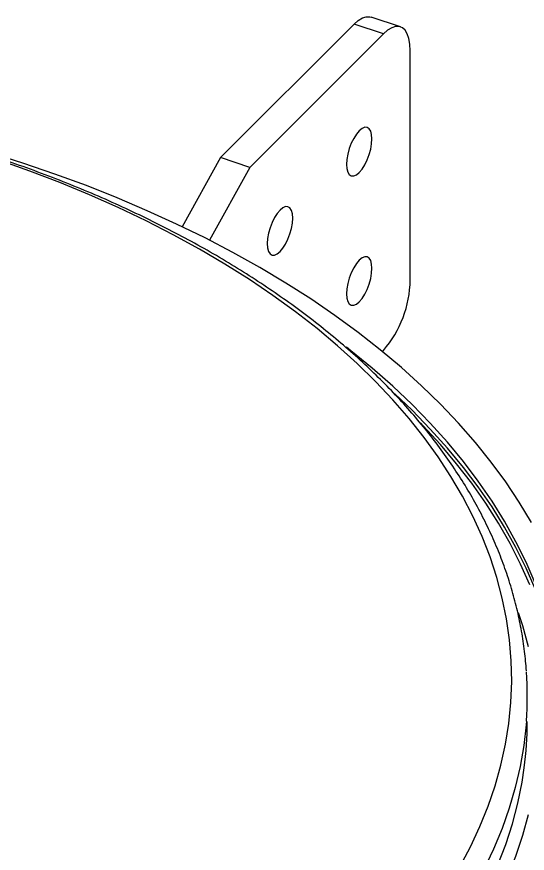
# Model space of a CAD drawing. Header units: millimetres. Extents: x 118006 to 124636, y -130611 to -125922.
# Drawn here: x 122645 to 122759.7, y -128677.4 to -128489.6 of the extents above; entities that cross this region are included whole.
import ezdxf

# ---------------------------------------------------------------- set-up
doc = ezdxf.new("R2010")
doc.units = ezdxf.units.MM
doc.header["$LTSCALE"] = 13
doc.layers.add('几何体', color=7, linetype='Continuous')

msp = doc.modelspace()

# ---------------------------------------------------------------- linework, layer by layer
at = {"layer": '几何体'}
for p, q in [((122720.77, -128491.22), (122690.77, -128521.21)), ((122727.36, -128493.41), (122720.77, -128491.22)), ((122731.15, -128491.82), (122724.57, -128489.63)), ((122727.36, -128493.41), (122697.36, -128523.41)), ((122733.36, -128548.69), (122733.36, -128497.21)), ((122690.77, -128521.21), (122682.16, -128536.72)), ((122697.36, -128523.41), (122690.77, -128521.21)), ((122697.36, -128523.41), (122688.28, -128539.74)), ((122727.11, -128564.73), (122727.36, -128564.49))]:
    msp.add_line(p, q, dxfattribs=at)
at = {"layer": '几何体', "flags": 128}
for points in [[(122720.77, -128491.22), (122721.71, -128490.4), (122722.63, -128489.84), (122723.5, -128489.56), (122724.3, -128489.56), (122724.57, -128489.63)], [(122733.36, -128497.21), (122733.28, -128495.75), (122733.06, -128494.48), (122732.7, -128493.42), (122732.21, -128492.6), (122731.6, -128492.04), (122730.88, -128491.76), (122730.08, -128491.76), (122729.21, -128492.04), (122728.29, -128492.59), (122727.36, -128493.41)], [(122724.78, -128516.99), (122724.7, -128516.03), (122724.49, -128515.25), (122724.15, -128514.71), (122723.7, -128514.42), (122723.16, -128514.4), (122722.55, -128514.66), (122721.92, -128515.18), (122721.28, -128515.94), (122720.67, -128516.89), (122720.13, -128517.98), (122719.68, -128519.18), (122719.34, -128520.4), (122719.13, -128521.6), (122719.06, -128522.71), (122719.13, -128523.68), (122719.34, -128524.46), (122719.68, -128525), (122720.13, -128525.29), (122720.67, -128525.3), (122721.28, -128525.04), (122721.92, -128524.52), (122722.55, -128523.77), (122723.16, -128522.82), (122723.7, -128521.72), (122724.15, -128520.53), (122724.49, -128519.3), (122724.7, -128518.1), (122724.78, -128516.99)], [(122760.63, -128603.13), (122757.87, -128598.55), (122754.85, -128594.03), (122751.57, -128589.57), (122748.03, -128585.18), (122744.24, -128580.85), (122740.2, -128576.6), (122735.92, -128572.43), (122731.4, -128568.35), (122726.65, -128564.35), (122721.67, -128560.45), (122716.46, -128556.65), (122711.04, -128552.95), (122705.41, -128549.36), (122699.57, -128545.87), (122693.54, -128542.5), (122687.31, -128539.25), (122680.9, -128536.12), (122674.31, -128533.12), (122667.56, -128530.24), (122660.64, -128527.5), (122653.56, -128524.89), (122646.34, -128522.42), (122638.98, -128520.09)], [(122744.49, -128680.46), (122746.89, -128675.97), (122749.02, -128671.44), (122750.88, -128666.86), (122752.46, -128662.25), (122753.76, -128657.61), (122754.78, -128652.95), (122755.52, -128648.27), (122755.98, -128643.58), (122756.16, -128638.88), (122756.05, -128634.18), (122755.66, -128629.49), (122754.99, -128624.81), (122754.04, -128620.14), (122752.81, -128615.5), (122751.3, -128610.88), (122749.51, -128606.29), (122747.45, -128601.75), (122745.12, -128597.25), (122742.52, -128592.79), (122739.65, -128588.4), (122736.52, -128584.06), (122733.13, -128579.79), (122729.48, -128575.59), (122725.58, -128571.46), (122721.44, -128567.41), (122717.06, -128563.45), (122712.44, -128559.58), (122707.6, -128555.81), (122702.53, -128552.13), (122697.24, -128548.56), (122691.74, -128545.1), (122686.03, -128541.75), (122680.13, -128538.51), (122674.03, -128535.4), (122667.76, -128532.41), (122661.3, -128529.54), (122654.68, -128526.81), (122647.9, -128524.21), (122640.96, -128521.75)], [(122706.98, -128534.79), (122706.9, -128533.82), (122706.69, -128533.05), (122706.35, -128532.5), (122705.9, -128532.22), (122705.36, -128532.2), (122704.75, -128532.46), (122704.12, -128532.98), (122703.48, -128533.73), (122702.87, -128534.68), (122702.33, -128535.78), (122701.88, -128536.98), (122701.54, -128538.2), (122701.33, -128539.4), (122701.26, -128540.51), (122701.33, -128541.48), (122701.54, -128542.25), (122701.88, -128542.8), (122702.33, -128543.09), (122702.87, -128543.1), (122703.48, -128542.84), (122704.12, -128542.32), (122704.75, -128541.57), (122705.36, -128540.62), (122705.9, -128539.52), (122706.35, -128538.33), (122706.69, -128537.1), (122706.9, -128535.9), (122706.98, -128534.79)], [(122724.78, -128546.06), (122724.7, -128545.1), (122724.49, -128544.32), (122724.15, -128543.77), (122723.7, -128543.49), (122723.16, -128543.47), (122722.55, -128543.73), (122721.92, -128544.25), (122721.28, -128545.01), (122720.67, -128545.96), (122720.13, -128547.05), (122719.68, -128548.25), (122719.34, -128549.47), (122719.13, -128550.67), (122719.06, -128551.78), (122719.13, -128552.75), (122719.34, -128553.53), (122719.68, -128554.07), (122720.13, -128554.36), (122720.67, -128554.37), (122721.28, -128554.11), (122721.92, -128553.59), (122722.55, -128552.84), (122723.16, -128551.89), (122723.7, -128550.79), (122724.15, -128549.6), (122724.49, -128548.37), (122724.7, -128547.17), (122724.78, -128546.06)], [(122761.41, -128616.76), (122759.4, -128612.08), (122757.12, -128607.45), (122754.57, -128602.87), (122751.76, -128598.34), (122748.67, -128593.86), (122745.33, -128589.45), (122741.73, -128585.11), (122737.88, -128580.84), (122733.78, -128576.65), (122729.43, -128572.54), (122724.85, -128568.52), (122720.03, -128564.59), (122719.02, -128563.8)], [(122767.66, -128649.23), (122767.6, -128646.68), (122767.27, -128641.87), (122766.66, -128637.07), (122765.77, -128632.28), (122764.59, -128627.51), (122763.14, -128622.77), (122761.41, -128618.06), (122759.4, -128613.39), (122757.12, -128608.76), (122754.57, -128604.17), (122751.76, -128599.64), (122748.67, -128595.17), (122745.33, -128590.76), (122741.73, -128586.42), (122737.88, -128582.15), (122733.78, -128577.95), (122729.88, -128574.25)], [(122760.21, -128617.13), (122758.15, -128612.47), (122755.81, -128607.86), (122753.2, -128603.29), (122750.33, -128598.78), (122747.19, -128594.33), (122743.79, -128589.94), (122740.14, -128585.62), (122736.23, -128581.37), (122735.73, -128580.85)], [(122757.64, -128623.38), (122758.57, -128626.3), (122759.83, -128630.98)], [(122759.46, -128647.75), (122759.4, -128648.55), (122758.87, -128653.26), (122758.07, -128657.96), (122756.98, -128662.63), (122755.62, -128667.28), (122753.99, -128671.9), (122752.07, -128676.49), (122749.89, -128681.04)], [(122689.96, -128745.07), (122695.63, -128741.68), (122701.11, -128738.18), (122706.37, -128734.57), (122711.41, -128730.86), (122716.23, -128727.05), (122720.82, -128723.15), (122725.18, -128719.16), (122729.29, -128715.08), (122733.16, -128710.93), (122736.79, -128706.7), (122740.15, -128702.4), (122743.27, -128698.04), (122746.12, -128693.62), (122748.7, -128689.14), (122751.02, -128684.62), (122753.06, -128680.05), (122754.84, -128675.45), (122756.34, -128670.81), (122757.56, -128666.15), (122758.51, -128661.46), (122758.99, -128658.23)], [(122759.83, -128668.78), (122758.57, -128673.46), (122757.04, -128678.12), (122755.23, -128682.74), (122753.15, -128687.32), (122750.8, -128691.87), (122748.18, -128696.36), (122745.3, -128700.79), (122742.16, -128705.17), (122738.76, -128709.49), (122735.11, -128713.73), (122731.21, -128717.9), (122727.07, -128721.99), (122722.68, -128726), (122718.06, -128729.91), (122713.22, -128733.74), (122708.15, -128737.46), (122702.86, -128741.09), (122697.36, -128744.61), (122691.65, -128748.01)]]:
    msp.add_lwpolyline(points, dxfattribs=at)
at = {"layer": '几何体'}
for centre, radius, start, end in [((122708.71, -128548.37), 24.65, 319.1539, 359.2527), ((122680.27, -128642.07), 79.39, 355.9008, 3.9022), ((122679.88, -128647.91), 79.78, 352.5667, 359.9888)]:
    msp.add_arc(centre, radius, start, end, dxfattribs=at)
msp.add_open_spline([(122759.47, -128636.45), (122759.35, -128635), (122759.1, -128632.02), (122758.42, -128627.54), (122757.5, -128623.01), (122756.31, -128618.5), (122754.89, -128614.01), (122753.21, -128609.55), (122751.28, -128605.13), (122749.11, -128600.74), (122746.69, -128596.4), (122744.04, -128592.11), (122741.14, -128587.87), (122738.01, -128583.68), (122734.64, -128579.56), (122731.05, -128575.51), (122727.23, -128571.53), (122723.19, -128567.62), (122718.93, -128563.8), (122714.47, -128560.06), (122709.8, -128556.42), (122704.92, -128552.86), (122699.85, -128549.41), (122694.6, -128546.05), (122689.16, -128542.8), (122683.54, -128539.65), (122677.75, -128536.62), (122671.79, -128533.7), (122665.68, -128530.89), (122659.42, -128528.21), (122653.01, -128525.65), (122646.46, -128523.21), (122639.78, -128520.9), (122632.97, -128518.72), (122626.05, -128516.67), (122619.02, -128514.75), (122611.89, -128512.97), (122604.66, -128511.32), (122597.34, -128509.82), (122589.95, -128508.45), (122582.48, -128507.22), (122574.95, -128506.14), (122567.37, -128505.2), (122559.73, -128504.41), (122552.06, -128503.76), (122544.35, -128503.25), (122536.62, -128502.9), (122528.88, -128502.69), (122521.13, -128502.62), (122513.37, -128502.71), (122505.63, -128502.94), (122497.9, -128503.31), (122490.2, -128503.84), (122482.53, -128504.51), (122474.9, -128505.32), (122467.33, -128506.28), (122459.8, -128507.38), (122452.35, -128508.64), (122447.35, -128509.54), (122444.86, -128510.06), (122444.81, -128510.07)], degree=3, knots=[0, 0, 0, 0, 0.016493, 0.033753, 0.051025, 0.068315, 0.085628, 0.102968, 0.120336, 0.137735, 0.155164, 0.172623, 0.19011, 0.207623, 0.22516, 0.242717, 0.260292, 0.277882, 0.295484, 0.313095, 0.330713, 0.348337, 0.365964, 0.383593, 0.401223, 0.418852, 0.43648, 0.454106, 0.47173, 0.489352, 0.506971, 0.524587, 0.5422, 0.55981, 0.577417, 0.595022, 0.612623, 0.630223, 0.64782, 0.665415, 0.683008, 0.700599, 0.718189, 0.735778, 0.753365, 0.770951, 0.788537, 0.806122, 0.823707, 0.841292, 0.858877, 0.876463, 0.894049, 0.911636, 0.929224, 0.946813, 0.964404, 0.981996, 0.99959, 1, 1, 1, 1], dxfattribs=at)

doc.saveas('drawing.dxf')
